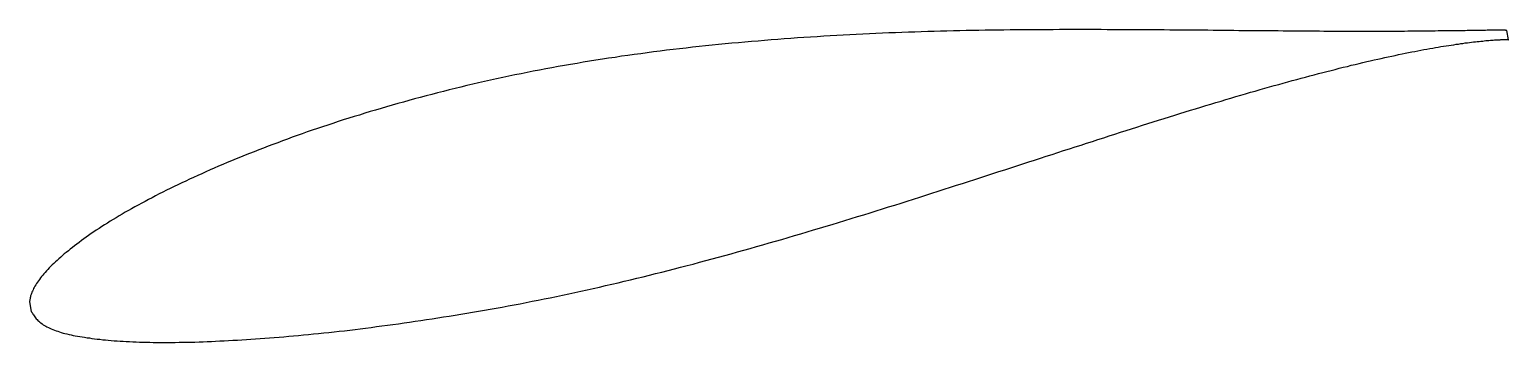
# Model space of a CAD drawing. Header units: metres. Extents: x -37 to 76, y -9 to 14.
import ezdxf

# ---------------------------------------------------------------- set-up
doc = ezdxf.new("R2010")
doc.units = ezdxf.units.M

msp = doc.modelspace()

# ---------------------------------------------------------------- linework, layer by layer
msp.add_lwpolyline([(75.75, 14.43), (75.75, 14.43), (75.74, 14.43), (75.73, 14.43), (75.71, 14.43), (75.69, 14.43), (75.67, 14.44), (75.64, 14.44), (75.61, 14.44), (75.57, 14.44), (75.53, 14.44), (75.48, 14.44), (75.43, 14.44), (75.37, 14.44), (75.31, 14.44), (75.25, 14.44), (75.18, 14.44), (75.11, 14.44), (75.03, 14.44), (74.95, 14.44), (74.86, 14.44), (74.77, 14.44), (74.67, 14.44), (74.57, 14.44), (74.47, 14.44), (74.36, 14.44), (74.25, 14.44), (74.13, 14.43), (74.01, 14.43), (73.89, 14.43), (73.76, 14.43), (73.62, 14.43), (73.48, 14.43), (73.34, 14.42), (73.19, 14.42), (73.04, 14.42), (72.89, 14.42), (72.73, 14.42), (72.56, 14.41), (72.4, 14.41), (72.22, 14.41), (72.05, 14.41), (71.87, 14.4), (71.68, 14.4), (71.49, 14.4), (71.3, 14.4), (71.1, 14.39), (70.9, 14.39), (70.7, 14.39), (70.49, 14.39), (70.27, 14.38), (70.06, 14.38), (69.83, 14.38), (69.61, 14.38), (69.38, 14.38), (69.15, 14.37), (68.91, 14.37), (68.67, 14.37), (68.42, 14.37), (68.17, 14.37), (67.92, 14.36), (67.66, 14.36), (67.4, 14.36), (67.14, 14.36), (66.87, 14.36), (66.6, 14.36), (66.32, 14.36), (66.04, 14.36), (65.76, 14.36), (65.47, 14.36), (65.18, 14.36), (64.88, 14.36), (64.58, 14.36), (64.28, 14.36), (63.97, 14.36), (63.67, 14.36), (63.35, 14.36), (63.04, 14.36), (62.72, 14.36), (62.39, 14.36), (62.07, 14.36), (61.74, 14.36), (61.4, 14.37), (61.06, 14.37), (60.72, 14.37), (60.38, 14.37), (60.03, 14.37), (59.68, 14.38), (59.33, 14.38), (58.97, 14.38), (58.61, 14.38), (58.25, 14.39), (57.88, 14.39), (57.51, 14.39), (57.14, 14.4), (56.76, 14.4), (56.38, 14.4), (56, 14.41), (55.62, 14.41), (55.23, 14.41), (54.84, 14.42), (54.45, 14.42), (54.05, 14.43), (53.65, 14.43), (53.25, 14.43), (52.84, 14.44), (52.44, 14.44), (52.03, 14.45), (51.61, 14.45), (51.2, 14.45), (50.78, 14.46), (50.36, 14.46), (49.94, 14.46), (49.51, 14.47), (49.08, 14.47), (48.65, 14.47), (48.22, 14.48), (47.78, 14.48), (47.35, 14.48), (46.91, 14.49), (46.47, 14.49), (46.02, 14.49), (45.58, 14.49), (45.13, 14.49), (44.68, 14.5), (44.23, 14.5), (43.77, 14.5), (43.31, 14.5), (42.86, 14.5), (42.4, 14.5), (41.93, 14.5), (41.47, 14.5), (41, 14.49), (40.54, 14.49), (40.07, 14.49), (39.6, 14.49), (39.13, 14.48), (38.65, 14.48), (38.18, 14.47), (37.7, 14.47), (37.22, 14.46), (36.74, 14.46), (36.26, 14.45), (35.78, 14.44), (35.29, 14.43), (34.81, 14.43), (34.32, 14.42), (33.84, 14.41), (33.35, 14.4), (32.86, 14.38), (32.37, 14.37), (31.88, 14.36), (31.38, 14.34), (30.89, 14.33), (30.4, 14.31), (29.9, 14.29), (29.41, 14.28), (28.91, 14.26), (28.41, 14.24), (27.91, 14.22), (27.41, 14.2), (26.91, 14.17), (26.42, 14.15), (25.91, 14.13), (25.41, 14.1), (24.91, 14.07), (24.41, 14.04), (23.91, 14.02), (23.41, 13.99), (22.9, 13.95), (22.4, 13.92), (21.9, 13.89), (21.4, 13.86), (20.89, 13.82), (20.39, 13.78), (19.89, 13.75), (19.38, 13.71), (18.88, 13.67), (18.38, 13.62), (17.87, 13.58), (17.37, 13.54), (16.87, 13.49), (16.37, 13.45), (15.86, 13.4), (15.36, 13.35), (14.86, 13.3), (14.36, 13.25), (13.86, 13.19), (13.36, 13.14), (12.86, 13.08), (12.36, 13.03), (11.87, 12.97), (11.37, 12.91), (10.87, 12.85), (10.38, 12.78), (9.88, 12.72), (9.39, 12.65), (8.9, 12.59), (8.4, 12.52), (7.91, 12.45), (7.42, 12.37), (6.93, 12.3), (6.45, 12.23), (5.96, 12.15), (5.47, 12.07), (4.99, 11.99), (4.51, 11.91), (4.02, 11.83), (3.54, 11.74), (3.06, 11.66), (2.59, 11.57), (2.11, 11.48), (1.63, 11.39), (1.16, 11.3), (0.69, 11.21), (0.22, 11.11), (-0.25, 11.02), (-0.72, 10.92), (-1.18, 10.82), (-1.65, 10.72), (-2.11, 10.62), (-2.57, 10.52), (-3.03, 10.41), (-3.48, 10.31), (-3.94, 10.2), (-4.39, 10.09), (-4.84, 9.98), (-5.29, 9.87), (-5.73, 9.76), (-6.18, 9.65), (-6.62, 9.53), (-7.06, 9.42), (-7.5, 9.3), (-7.94, 9.18), (-8.37, 9.06), (-8.8, 8.94), (-9.23, 8.82), (-9.66, 8.7), (-10.08, 8.58), (-10.51, 8.46), (-10.93, 8.33), (-11.35, 8.21), (-11.76, 8.08), (-12.17, 7.95), (-12.58, 7.83), (-12.99, 7.7), (-13.4, 7.57), (-13.8, 7.44), (-14.2, 7.31), (-14.6, 7.18), (-14.99, 7.05), (-15.39, 6.91), (-15.78, 6.78), (-16.16, 6.65), (-16.55, 6.51), (-16.93, 6.38), (-17.31, 6.24), (-17.68, 6.11), (-18.06, 5.97), (-18.43, 5.83), (-18.79, 5.7), (-19.16, 5.56), (-19.52, 5.42), (-19.88, 5.28), (-20.23, 5.14), (-20.58, 5), (-20.93, 4.86), (-21.28, 4.72), (-21.62, 4.58), (-21.96, 4.44), (-22.3, 4.3), (-22.63, 4.16), (-22.96, 4.02), (-23.29, 3.88), (-23.61, 3.74), (-23.93, 3.6), (-24.25, 3.45), (-24.56, 3.31), (-24.87, 3.17), (-25.18, 3.03), (-25.48, 2.89), (-25.78, 2.75), (-26.08, 2.6), (-26.37, 2.46), (-26.66, 2.32), (-26.95, 2.18), (-27.23, 2.04), (-27.51, 1.9), (-27.79, 1.76), (-28.06, 1.61), (-28.33, 1.47), (-28.59, 1.33), (-28.85, 1.19), (-29.11, 1.05), (-29.37, 0.91), (-29.62, 0.77), (-29.86, 0.63), (-30.11, 0.5), (-30.35, 0.36), (-30.58, 0.22), (-30.81, 0.08), (-31.04, -0.06), (-31.26, -0.19), (-31.48, -0.33), (-31.7, -0.47), (-31.91, -0.6), (-32.12, -0.74), (-32.33, -0.87), (-32.53, -1.01), (-32.72, -1.14), (-32.92, -1.28), (-33.11, -1.41), (-33.29, -1.54), (-33.47, -1.68), (-33.65, -1.81), (-33.82, -1.94), (-33.99, -2.07), (-34.16, -2.2), (-34.32, -2.32), (-34.47, -2.45), (-34.63, -2.58), (-34.78, -2.7), (-34.92, -2.83), (-35.06, -2.95), (-35.2, -3.07), (-35.33, -3.19), (-35.46, -3.31), (-35.59, -3.43), (-35.71, -3.54), (-35.83, -3.66), (-35.94, -3.77), (-36.05, -3.89), (-36.15, -4), (-36.25, -4.11), (-36.35, -4.22), (-36.44, -4.33), (-36.53, -4.44), (-36.61, -4.54), (-36.69, -4.65), (-36.77, -4.75), (-36.84, -4.86), (-36.91, -4.96), (-36.97, -5.06), (-37.03, -5.16), (-37.09, -5.26), (-37.14, -5.36), (-37.18, -5.45), (-37.23, -5.55), (-37.26, -5.64), (-37.3, -5.73), (-37.33, -5.82), (-37.36, -5.9), (-37.38, -5.98), (-37.4, -6.06), (-37.41, -6.14), (-37.42, -6.2), (-37.43, -6.27), (-37.44, -6.32), (-37.44, -6.36), (-37.44, -6.38), (-37.31, -7.11), (-37.31, -7.11), (-37.3, -7.13), (-37.28, -7.15), (-37.26, -7.19), (-37.23, -7.25), (-37.19, -7.31), (-37.15, -7.37), (-37.1, -7.44), (-37.05, -7.51), (-37, -7.59), (-36.94, -7.66), (-36.87, -7.73), (-36.8, -7.8), (-36.73, -7.86), (-36.65, -7.93), (-36.57, -7.99), (-36.49, -8.06), (-36.4, -8.12), (-36.31, -8.18), (-36.21, -8.23), (-36.11, -8.29), (-36, -8.34), (-35.89, -8.4), (-35.78, -8.45), (-35.66, -8.5), (-35.54, -8.54), (-35.41, -8.59), (-35.29, -8.63), (-35.15, -8.68), (-35.01, -8.72), (-34.87, -8.76), (-34.73, -8.79), (-34.58, -8.83), (-34.42, -8.87), (-34.26, -8.9), (-34.1, -8.94), (-33.94, -8.97), (-33.77, -9), (-33.59, -9.03), (-33.41, -9.06), (-33.23, -9.09), (-33.04, -9.12), (-32.85, -9.14), (-32.66, -9.17), (-32.46, -9.2), (-32.26, -9.22), (-32.05, -9.24), (-31.84, -9.27), (-31.63, -9.29), (-31.41, -9.31), (-31.19, -9.33), (-30.97, -9.35), (-30.74, -9.36), (-30.5, -9.38), (-30.27, -9.39), (-30.03, -9.41), (-29.78, -9.42), (-29.53, -9.43), (-29.28, -9.44), (-29.03, -9.45), (-28.77, -9.46), (-28.51, -9.47), (-28.24, -9.47), (-27.97, -9.48), (-27.7, -9.48), (-27.42, -9.48), (-27.14, -9.48), (-26.86, -9.48), (-26.57, -9.48), (-26.28, -9.48), (-25.98, -9.47), (-25.69, -9.47), (-25.39, -9.46), (-25.08, -9.45), (-24.77, -9.45), (-24.46, -9.44), (-24.15, -9.43), (-23.83, -9.42), (-23.51, -9.4), (-23.19, -9.39), (-22.86, -9.37), (-22.53, -9.36), (-22.19, -9.34), (-21.86, -9.32), (-21.52, -9.3), (-21.17, -9.28), (-20.83, -9.26), (-20.48, -9.24), (-20.13, -9.21), (-19.77, -9.19), (-19.41, -9.16), (-19.05, -9.13), (-18.69, -9.11), (-18.32, -9.08), (-17.95, -9.04), (-17.58, -9.01), (-17.21, -8.98), (-16.83, -8.94), (-16.45, -8.91), (-16.07, -8.87), (-15.68, -8.83), (-15.29, -8.79), (-14.9, -8.75), (-14.51, -8.71), (-14.11, -8.67), (-13.71, -8.62), (-13.31, -8.58), (-12.91, -8.53), (-12.5, -8.48), (-12.1, -8.43), (-11.69, -8.38), (-11.27, -8.33), (-10.86, -8.27), (-10.44, -8.22), (-10.02, -8.16), (-9.6, -8.11), (-9.18, -8.05), (-8.75, -7.99), (-8.32, -7.93), (-7.9, -7.86), (-7.46, -7.8), (-7.03, -7.73), (-6.59, -7.67), (-6.16, -7.6), (-5.72, -7.53), (-5.28, -7.46), (-4.83, -7.39), (-4.39, -7.32), (-3.94, -7.24), (-3.49, -7.17), (-3.05, -7.09), (-2.59, -7.01), (-2.14, -6.93), (-1.69, -6.85), (-1.23, -6.77), (-0.77, -6.68), (-0.32, -6.6), (0.14, -6.51), (0.6, -6.42), (1.07, -6.33), (1.53, -6.24), (2, -6.15), (2.46, -6.05), (2.93, -5.95), (3.4, -5.86), (3.87, -5.76), (4.34, -5.66), (4.81, -5.55), (5.28, -5.45), (5.75, -5.34), (6.23, -5.24), (6.7, -5.13), (7.18, -5.02), (7.65, -4.91), (8.13, -4.79), (8.61, -4.68), (9.09, -4.56), (9.57, -4.45), (10.05, -4.33), (10.53, -4.21), (11.01, -4.09), (11.49, -3.97), (11.97, -3.84), (12.45, -3.72), (12.94, -3.59), (13.42, -3.47), (13.9, -3.34), (14.39, -3.21), (14.87, -3.08), (15.35, -2.95), (15.84, -2.81), (16.32, -2.68), (16.81, -2.54), (17.29, -2.41), (17.78, -2.27), (18.26, -2.14), (18.75, -2), (19.23, -1.86), (19.72, -1.72), (20.2, -1.58), (20.69, -1.44), (21.17, -1.29), (21.65, -1.15), (22.14, -1.01), (22.62, -0.86), (23.1, -0.72), (23.59, -0.57), (24.07, -0.43), (24.55, -0.28), (25.03, -0.13), (25.51, 0.01), (26, 0.16), (26.48, 0.31), (26.96, 0.46), (27.43, 0.61), (27.91, 0.76), (28.39, 0.9), (28.87, 1.05), (29.34, 1.2), (29.82, 1.35), (30.29, 1.5), (30.77, 1.65), (31.24, 1.8), (31.71, 1.96), (32.18, 2.11), (32.65, 2.26), (33.12, 2.41), (33.59, 2.56), (34.06, 2.71), (34.52, 2.86), (34.99, 3.01), (35.45, 3.16), (35.91, 3.31), (36.38, 3.46), (36.84, 3.61), (37.29, 3.76), (37.75, 3.9), (38.21, 4.05), (38.66, 4.2), (39.12, 4.35), (39.57, 4.49), (40.02, 4.64), (40.47, 4.79), (40.91, 4.93), (41.36, 5.08), (41.8, 5.22), (42.25, 5.37), (42.69, 5.51), (43.13, 5.65), (43.56, 5.79), (44, 5.93), (44.43, 6.07), (44.87, 6.21), (45.3, 6.35), (45.72, 6.49), (46.15, 6.63), (46.58, 6.76), (47, 6.9), (47.42, 7.03), (47.84, 7.16), (48.25, 7.29), (48.67, 7.43), (49.08, 7.55), (49.49, 7.68), (49.9, 7.81), (50.31, 7.94), (50.71, 8.06), (51.11, 8.19), (51.51, 8.31), (51.91, 8.43), (52.3, 8.55), (52.69, 8.67), (53.08, 8.79), (53.47, 8.91), (53.86, 9.02), (54.24, 9.14), (54.62, 9.25), (55, 9.36), (55.37, 9.47), (55.74, 9.58), (56.11, 9.69), (56.48, 9.79), (56.85, 9.9), (57.21, 10), (57.57, 10.1), (57.92, 10.2), (58.28, 10.3), (58.63, 10.4), (58.98, 10.5), (59.32, 10.59), (59.66, 10.68), (60, 10.77), (60.34, 10.86), (60.67, 10.95), (61, 11.04), (61.33, 11.13), (61.66, 11.21), (61.98, 11.29), (62.3, 11.37), (62.61, 11.45), (62.92, 11.53), (63.23, 11.61), (63.54, 11.68), (63.84, 11.76), (64.14, 11.83), (64.44, 11.9), (64.73, 11.97), (65.02, 12.04), (65.3, 12.1), (65.59, 12.17), (65.87, 12.23), (66.14, 12.29), (66.41, 12.35), (66.68, 12.41), (66.95, 12.47), (67.21, 12.52), (67.47, 12.58), (67.73, 12.63), (67.98, 12.68), (68.23, 12.73), (68.47, 12.78), (68.71, 12.83), (68.95, 12.87), (69.18, 12.91), (69.41, 12.96), (69.64, 13), (69.86, 13.04), (70.08, 13.08), (70.29, 13.12), (70.5, 13.15), (70.71, 13.19), (70.92, 13.22), (71.12, 13.25), (71.31, 13.28), (71.5, 13.31), (71.69, 13.34), (71.88, 13.37), (72.06, 13.39), (72.23, 13.42), (72.4, 13.44), (72.57, 13.47), (72.74, 13.49), (72.9, 13.51), (73.05, 13.53), (73.21, 13.55), (73.35, 13.56), (73.5, 13.58), (73.64, 13.59), (73.77, 13.61), (73.91, 13.62), (74.03, 13.64), (74.16, 13.65), (74.28, 13.66), (74.39, 13.67), (74.5, 13.68), (74.61, 13.68), (74.71, 13.69), (74.81, 13.7), (74.91, 13.71), (75, 13.71), (75.08, 13.72), (75.16, 13.72), (75.24, 13.72), (75.31, 13.73), (75.38, 13.73), (75.45, 13.73), (75.51, 13.73), (75.56, 13.73), (75.61, 13.73), (75.66, 13.73), (75.7, 13.73), (75.74, 13.73), (75.77, 13.73), (75.8, 13.73), (75.83, 13.73), (75.85, 13.73), (75.86, 13.73), (75.87, 13.72), (75.88, 13.72), (75.88, 13.72)], close=True)

doc.saveas('drawing.dxf')
